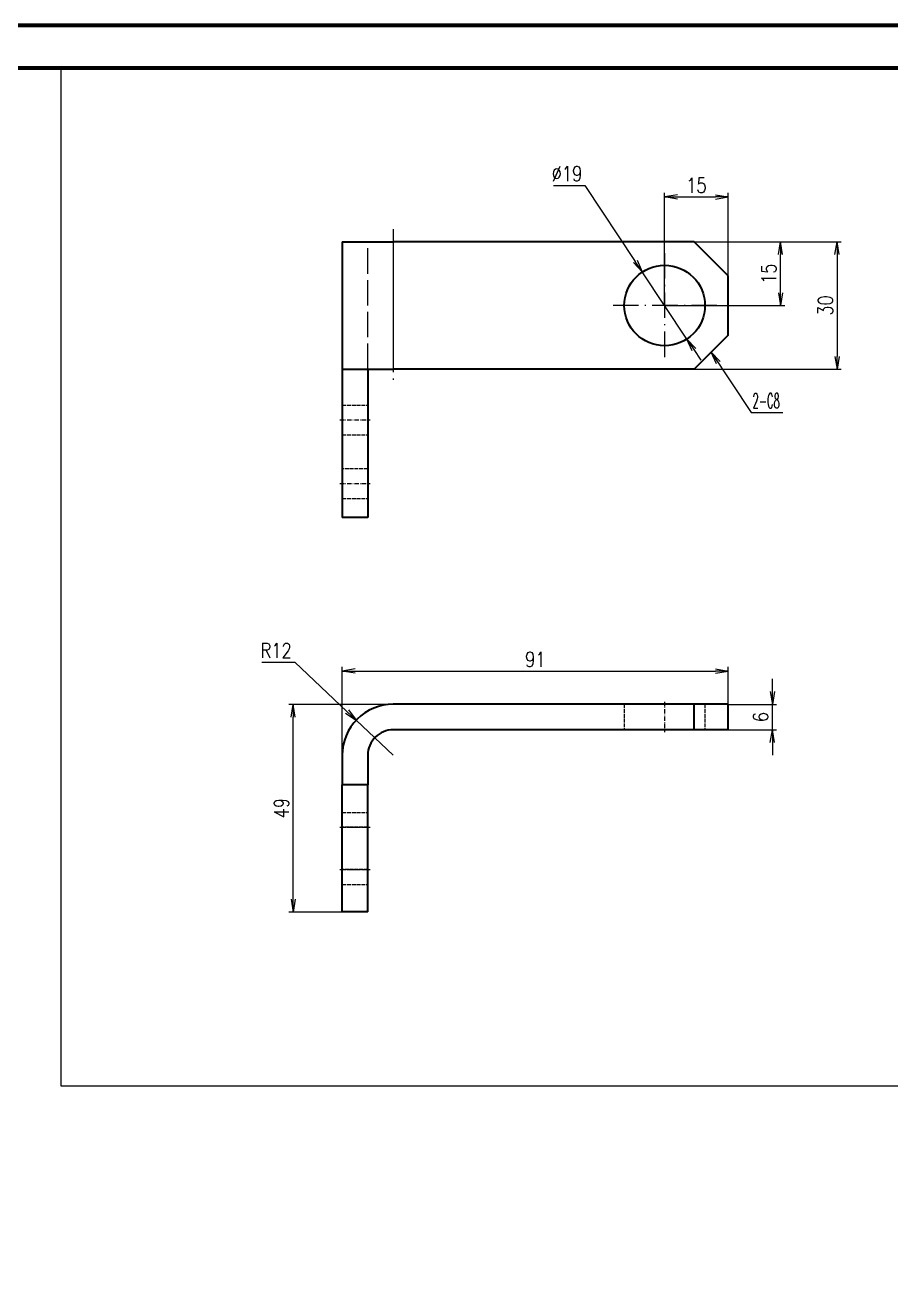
# Model space of a CAD drawing. Header units: millimetres. Extents: x 1333 to 104182, y -63985 to -5704.
# Drawn here: x 47007.8 to 47211.8, y -63689.2 to -63390.6 of the extents above; entities that cross this region are included whole.
import ezdxf
from ezdxf.enums import TextEntityAlignment as Align

# ---------------------------------------------------------------- set-up
doc = ezdxf.new("R2010")
doc.units = ezdxf.units.MM
doc.header["$LTSCALE"] = 0.5
doc.linetypes.add('DASHDOT', pattern=[18.5, 12, -3, 0.5, -3])
doc.linetypes.add('DASHED', pattern=[15, 12, -3])
for name, color, linetype in [('01', 7, 'Continuous'), ('08', 1, 'Continuous'), ('11', 3, 'Continuous'), ('4虚线层', 2, 'DASHED')]:
    doc.layers.add(name, color=color, linetype=linetype)
doc.styles.add('KAI', font='simplex.shx', dxfattribs={"width": 0.8, "bigfont": 'extfont.shx'})
doc.styles.get("Standard").update_dxf_attribs({"font": 'simplex.shx'})
doc.dimstyles.new('KAI', dxfattribs={"dimtxt": 3.5, "dimasz": 3, "dimexe": 1, "dimexo": 0, "dimgap": 1, "dimtad": 1, "dimtoh": 1, "dimdsep": 46, "dimtxsty": 'KAI', "dimblk1": 'OPEN', "dimblk2": 'OPEN', "dimsah": 1, "dimcen": 0, "dimclrd": 7, "dimclre": 7, "dimclrt": 140, "dimazin": 2, "dimtfac": 0.7, "dimtix": 1, "dimtmove": 0, "dimatfit": 3, "dimldrblk": 'OPEN', "dimfxl": 0, "dimtvp": 1, "dimtolj": 2, "dimarcsym": 0})
doc.dimstyles.new('KAI-1', dxfattribs={"dimtxt": 3.5, "dimasz": 3, "dimexe": 1, "dimexo": 0, "dimgap": 1, "dimtad": 1, "dimtoh": 1, "dimdsep": 46, "dimtxsty": 'KAI', "dimblk1": 'OPEN', "dimblk2": 'OPEN', "dimsah": 1, "dimcen": 0, "dimclrd": 1, "dimclre": 1, "dimclrt": 140, "dimaunit": 1, "dimazin": 2, "dimtfac": 0.7, "dimtmove": 0, "dimatfit": 3, "dimldrblk": 'OPEN', "dimfxl": 0, "dimtvp": 1, "dimtolj": 2, "dimarcsym": 0})

# ---------------------------------------------------------------- blocks, each defined once
blk = doc.blocks.new('_Open')
at = {"color": 0, "linetype": 'ByBlock', "lineweight": -2}
for p, q in [((-1, 0.167), (0, 0)), ((-1, -0.167), (0, 0)), ((0, 0), (-1, 0))]:
    blk.add_line(p, q, dxfattribs=at)
blk = doc.blocks.new('*D16')
at = {"layer": '01', "color": 7, "lineweight": -2, "transparency": 16777216}
for p, q in [((47094.5, -63550.8), (47069.9, -63550.8)), ((47070.9, -63596.8), (47070.9, -63553.8)), ((47082.5, -63599.8), (47069.9, -63599.8))]:
    blk.add_line(p, q, dxfattribs=at)
at = {"layer": 'Defpoints', "color": 0, "transparency": 16777216}
for p in [(47070.9, -63550.8), (47094.5, -63550.8), (47082.5, -63599.8)]:
    blk.add_point(p, dxfattribs=at)
at = {"layer": '01', "color": 7, "lineweight": -2, "transparency": 16777216, "xscale": 3, "yscale": 3, "zscale": 3}
for p, rotation in [((47070.9, -63550.8), 90), ((47070.9, -63599.8), 270)]:
    blk.add_blockref('_Open', p, dxfattribs=dict(at, rotation=rotation))
at = {"layer": '01', "color": 140, "transparency": 16777216, "insert": (47068.15, -63575.3), "char_height": 3.5, "attachment_point": 5, "rotation": 90, "style": 'KAI'}
blk.add_mtext('\\A2;49', dxfattribs=at)
blk = doc.blocks.new('*D17')
at = {"layer": '01', "color": 7, "lineweight": -2, "transparency": 16777216}
for p, q in [((47082.5, -63562.8), (47082.5, -63541.94)), ((47173.5, -63550.8), (47173.5, -63541.94)), ((47085.5, -63542.94), (47170.5, -63542.94))]:
    blk.add_line(p, q, dxfattribs=at)
at = {"layer": 'Defpoints', "color": 0, "transparency": 16777216}
for p in [(47173.5, -63542.94), (47173.5, -63550.8), (47082.5, -63562.8)]:
    blk.add_point(p, dxfattribs=at)
at = {"layer": '01', "color": 7, "lineweight": -2, "transparency": 16777216, "xscale": 3, "yscale": 3, "zscale": 3, "rotation": 180}
blk.add_blockref('_Open', (47082.5, -63542.94), dxfattribs=at)
at = {"layer": '01', "color": 7, "lineweight": -2, "transparency": 16777216, "xscale": 3, "yscale": 3, "zscale": 3}
blk.add_blockref('_Open', (47173.5, -63542.94), dxfattribs=at)
at = {"layer": '01', "color": 140, "transparency": 16777216, "insert": (47128, -63540.19), "char_height": 3.5, "attachment_point": 5, "style": 'KAI'}
blk.add_mtext('\\A2;91', dxfattribs=at)
blk = doc.blocks.new('*D18')
at = {"layer": '01', "color": 7, "lineweight": -2, "transparency": 16777216}
for p, q in [((47063.49, -63540.84), (47071.29, -63540.84)), ((47071.29, -63540.84), (47083.6, -63552.49)), ((47094.5, -63562.8), (47085.78, -63554.55))]:
    blk.add_line(p, q, dxfattribs=at)
at = {"layer": 'Defpoints', "color": 0, "transparency": 16777216}
for p in [(47085.78, -63554.55), (47094.5, -63562.8)]:
    blk.add_point(p, dxfattribs=at)
at = {"layer": '01', "color": 7, "lineweight": -2, "transparency": 16777216, "xscale": 3, "yscale": 3, "zscale": 3, "rotation": 316.5845961204724}
blk.add_blockref('_Open', (47085.78, -63554.55), dxfattribs=at)
at = {"layer": '01', "color": 140, "transparency": 16777216, "insert": (47066.89, -63538.09), "char_height": 3.5, "attachment_point": 5, "style": 'KAI'}
blk.add_mtext('\\A2;R12', dxfattribs=at)
blk = doc.blocks.new('*D19')
at = {"layer": '01', "color": 7, "lineweight": -2, "transparency": 16777216}
for p, q in [((47183.9, -63547.8), (47183.9, -63544.8)), ((47173.5, -63550.8), (47184.9, -63550.8)), ((47183.9, -63556.8), (47183.9, -63550.8)), ((47173.5, -63556.8), (47184.9, -63556.8)), ((47183.9, -63559.8), (47183.9, -63562.8))]:
    blk.add_line(p, q, dxfattribs=at)
at = {"layer": 'Defpoints', "color": 0, "transparency": 16777216}
for p in [(47173.5, -63550.8), (47183.9, -63550.8), (47173.5, -63556.8)]:
    blk.add_point(p, dxfattribs=at)
at = {"layer": '01', "color": 7, "lineweight": -2, "transparency": 16777216, "xscale": 3, "yscale": 3, "zscale": 3}
for p, rotation in [((47183.9, -63550.8), 270), ((47183.9, -63556.8), 90)]:
    blk.add_blockref('_Open', p, dxfattribs=dict(at, rotation=rotation))
at = {"layer": '01', "color": 140, "transparency": 16777216, "insert": (47181.15, -63553.8), "char_height": 3.5, "attachment_point": 5, "rotation": 90, "style": 'KAI'}
blk.add_mtext('\\A2;6', dxfattribs=at)
blk = doc.blocks.new('*D20')
at = {"layer": '01', "color": 7, "lineweight": -2, "transparency": 16777216}
for p, q in [((47165.5, -63441.69), (47186.83, -63441.69)), ((47185.83, -63453.69), (47185.83, -63444.69)), ((47158.5, -63456.69), (47186.83, -63456.69))]:
    blk.add_line(p, q, dxfattribs=at)
at = {"layer": 'Defpoints', "color": 0, "transparency": 16777216}
for p in [(47165.5, -63441.69), (47185.83, -63441.69), (47158.5, -63456.69)]:
    blk.add_point(p, dxfattribs=at)
at = {"layer": '01', "color": 7, "lineweight": -2, "transparency": 16777216, "xscale": 3, "yscale": 3, "zscale": 3}
for p, rotation in [((47185.83, -63441.69), 90), ((47185.83, -63456.69), 270)]:
    blk.add_blockref('_Open', p, dxfattribs=dict(at, rotation=rotation))
at = {"layer": '01', "color": 140, "transparency": 16777216, "insert": (47183.08, -63449.19), "char_height": 3.5, "attachment_point": 5, "rotation": 90, "style": 'KAI'}
blk.add_mtext('\\A2;15', dxfattribs=at)
blk = doc.blocks.new('*D21')
at = {"layer": '01', "color": 7, "lineweight": -2, "transparency": 16777216}
for p, q in [((47158.5, -63456.69), (47158.5, -63430.09)), ((47161.5, -63431.09), (47170.5, -63431.09)), ((47173.5, -63449.69), (47173.5, -63430.09))]:
    blk.add_line(p, q, dxfattribs=at)
at = {"layer": 'Defpoints', "color": 0, "transparency": 16777216}
for p in [(47173.5, -63431.09), (47173.5, -63449.69), (47158.5, -63456.69)]:
    blk.add_point(p, dxfattribs=at)
at = {"layer": '01', "color": 7, "lineweight": -2, "transparency": 16777216, "xscale": 3, "yscale": 3, "zscale": 3, "rotation": 180}
blk.add_blockref('_Open', (47158.5, -63431.09), dxfattribs=at)
at = {"layer": '01', "color": 7, "lineweight": -2, "transparency": 16777216, "xscale": 3, "yscale": 3, "zscale": 3}
blk.add_blockref('_Open', (47173.5, -63431.09), dxfattribs=at)
at = {"layer": '01', "color": 140, "transparency": 16777216, "insert": (47166, -63428.34), "char_height": 3.5, "attachment_point": 5, "style": 'KAI'}
blk.add_mtext('\\A2;15', dxfattribs=at)
blk = doc.blocks.new('*D22')
at = {"layer": '01', "color": 7, "lineweight": -2, "transparency": 16777216}
for p, q in [((47165.5, -63441.69), (47200.16, -63441.69)), ((47199.16, -63444.69), (47199.16, -63468.69)), ((47165.5, -63471.69), (47200.16, -63471.69))]:
    blk.add_line(p, q, dxfattribs=at)
at = {"layer": 'Defpoints', "color": 0, "transparency": 16777216}
for p in [(47165.5, -63441.69), (47165.5, -63471.69), (47199.16, -63471.69)]:
    blk.add_point(p, dxfattribs=at)
at = {"layer": '01', "color": 7, "lineweight": -2, "transparency": 16777216, "xscale": 3, "yscale": 3, "zscale": 3}
for p, rotation in [((47199.16, -63441.69), 90), ((47199.16, -63471.69), 270)]:
    blk.add_blockref('_Open', p, dxfattribs=dict(at, rotation=rotation))
at = {"layer": '01', "color": 140, "transparency": 16777216, "insert": (47196.41, -63456.69), "char_height": 3.5, "attachment_point": 5, "rotation": 90, "style": 'KAI'}
blk.add_mtext('\\A2;30', dxfattribs=at)
blk = doc.blocks.new('*D23')
at = {"layer": '01', "color": 7, "lineweight": -2, "transparency": 16777216}
for p, q in [((47132.27, -63428.34), (47139.67, -63428.34)), ((47139.67, -63428.34), (47151.58, -63446.28)), ((47163.75, -63464.61), (47153.24, -63448.78)), ((47165.41, -63467.11), (47167.07, -63469.61))]:
    blk.add_line(p, q, dxfattribs=at)
at = {"layer": 'Defpoints', "color": 0, "transparency": 16777216}
for p in [(47153.24, -63448.78), (47163.75, -63464.61)]:
    blk.add_point(p, dxfattribs=at)
at = {"layer": '01', "color": 7, "lineweight": -2, "transparency": 16777216, "xscale": 3, "yscale": 3, "zscale": 3}
for p, rotation in [((47153.24, -63448.78), 303.5765183646615), ((47163.75, -63464.61), 123.5765183646615)]:
    blk.add_blockref('_Open', p, dxfattribs=dict(at, rotation=rotation))
at = {"layer": '01', "color": 140, "transparency": 16777216, "insert": (47135.47, -63425.59), "char_height": 3.5, "attachment_point": 5, "style": 'KAI'}
blk.add_mtext('\\A2;∅19', dxfattribs=at)
blk = doc.blocks.new('7725')
at = {"color": 7, "lineweight": 70}
for p, q in [((52694.08, -13849.04), (54376.08, -13849.04)), ((52744.08, -13869.04), (54356.08, -13869.04))]:
    blk.add_line(p, q, dxfattribs=at)
at = {"color": 3}
blk.add_lwpolyline([(52694.08, -13849.04), (54376.08, -13849.04), (54376.08, -15037.04), (52694.08, -15037.04)], close=True, dxfattribs=at)
at = {"layer": '11'}
blk.add_lwpolyline([(52694.08, -13849.04), (54376.08, -13849.04), (54376.08, -15037.04), (52694.08, -15037.04)], close=True, dxfattribs=at)
blk = doc.blocks.new('A$C0C1E3B5D')
at = {"layer": '08', "color": 3}
blk.add_blockref('7725', (-52694.08, 15037.04), dxfattribs=at)

msp = doc.modelspace()

# ---------------------------------------------------------------- linework, layer by layer
at = {"color": 1, "linetype": 'DASHDOT', "lineweight": 13}
for p, q in [((47094.496, -63438.694), (47094.496, -63474.695)), ((47158.496, -63444.344), (47158.496, -63469.044)), ((47170.846, -63456.694), (47146.146, -63456.694))]:
    msp.add_line(p, q, dxfattribs=at)
at = {"color": 7, "lineweight": 35}
for p, q in [((47082.496, -63441.694), (47082.496, -63471.694)), ((47165.496, -63441.694), (47094.496, -63441.694)), ((47082.496, -63471.694), (47082.496, -63506.694)), ((47088.496, -63471.694), (47088.496, -63506.694)), ((47165.496, -63471.694), (47094.496, -63471.694)), ((47165.496, -63550.795), (47094.496, -63550.795)), ((47165.496, -63556.795), (47094.496, -63556.795)), ((47082.496, -63599.795), (47082.496, -63569.795)), ((47088.496, -63599.795), (47088.496, -63569.795))]:
    msp.add_line(p, q, dxfattribs=at)
at = {"color": 7, "lineweight": 35, "ltscale": 0.3}
for p, q in [((47082.496, -63441.694), (47094.496, -63441.694)), ((47082.496, -63471.694), (47094.496, -63471.694))]:
    msp.add_line(p, q, dxfattribs=at)
at = {"color": 2, "linetype": 'DASHED', "lineweight": 13}
for p, q in [((47088.496, -63471.694), (47088.496, -63441.694)), ((47094.496, -63441.694), (47094.496, -63471.694))]:
    msp.add_line(p, q, dxfattribs=at)
at = {"color": 7, "lineweight": 13}
msp.add_line((47094.496, -63441.694), (47094.496, -63471.694), dxfattribs=at)
at = {"color": 7, "lineweight": 35, "ltscale": 0.282843}
for p, q in [((47173.496, -63449.694), (47165.496, -63441.694)), ((47173.496, -63463.694), (47165.496, -63471.694))]:
    msp.add_line(p, q, dxfattribs=at)
at = {"color": 7, "lineweight": 35, "ltscale": 0.35}
msp.add_line((47173.496, -63463.694), (47173.496, -63449.694), dxfattribs=at)
at = {"color": 2, "linetype": 'DASHED', "lineweight": 13, "ltscale": 0.15}
for p, q in [((47082.496, -63480.194), (47088.496, -63480.194)), ((47082.496, -63487.194), (47088.496, -63487.194)), ((47088.496, -63495.194), (47082.496, -63495.194)), ((47082.496, -63502.194), (47088.496, -63502.194)), ((47148.996, -63550.795), (47148.996, -63556.795)), ((47165.496, -63556.795), (47165.496, -63550.795)), ((47167.996, -63550.795), (47167.996, -63556.795)), ((47082.496, -63576.295), (47088.496, -63576.295)), ((47082.496, -63576.295), (47088.496, -63576.295)), ((47088.496, -63579.795), (47082.496, -63579.795)), ((47082.496, -63579.795), (47088.496, -63579.795)), ((47082.496, -63579.795), (47088.496, -63579.795)), ((47082.496, -63579.795), (47088.496, -63579.795)), ((47088.496, -63589.795), (47082.496, -63589.795)), ((47082.496, -63589.795), (47088.496, -63589.795)), ((47082.496, -63589.795), (47088.496, -63589.795)), ((47082.496, -63589.795), (47088.496, -63589.795)), ((47082.496, -63593.295), (47088.496, -63593.295)), ((47082.496, -63593.295), (47088.496, -63593.295))]:
    msp.add_line(p, q, dxfattribs=at)
at = {"color": 1, "linetype": 'DASHDOT', "lineweight": 13, "ltscale": 0.18}
for p, q in [((47081.896, -63483.694), (47089.096, -63483.694)), ((47081.896, -63498.694), (47089.096, -63498.694)), ((47081.896, -63579.795), (47089.096, -63579.795)), ((47081.896, -63589.795), (47089.096, -63589.795))]:
    msp.add_line(p, q, dxfattribs=at)
at = {"color": 7, "lineweight": 35, "ltscale": 0.15}
for p, q in [((47088.496, -63506.694), (47082.496, -63506.694)), ((47165.496, -63556.795), (47165.496, -63550.795)), ((47173.496, -63556.795), (47173.496, -63550.795)), ((47088.496, -63569.795), (47082.496, -63569.795)), ((47088.496, -63599.795), (47082.496, -63599.795))]:
    msp.add_line(p, q, dxfattribs=at)
at = {"color": 1, "linetype": 'DASHDOT', "lineweight": 13, "ltscale": 0.180015}
msp.add_line((47158.496, -63550.195), (47158.496, -63557.396), dxfattribs=at)
at = {"color": 7, "lineweight": 35, "ltscale": 0.2}
for p, q in [((47173.496, -63550.795), (47165.496, -63550.795)), ((47173.496, -63556.795), (47165.496, -63556.795))]:
    msp.add_line(p, q, dxfattribs=at)
at = {"color": 7, "lineweight": 35, "ltscale": 0.175}
for p, q in [((47082.496, -63562.795), (47082.496, -63569.795)), ((47088.496, -63562.795), (47088.496, -63569.795))]:
    msp.add_line(p, q, dxfattribs=at)
at = {"color": 7, "lineweight": 35}
msp.add_circle((47158.496, -63456.694), 9.5, dxfattribs=at)
for radius in [12, 6]:
    msp.add_arc((47094.496, -63562.795), radius, 90, 180.00001, dxfattribs=at)
at = {"layer": '01', "color": 1}
for p, q in [((47016.161, -63400.579), (47016.161, -63640.799)), ((47016.161, -63640.799), (47401.775, -63640.799))]:
    msp.add_line(p, q, dxfattribs=at)

# ---------------------------------------------------------------- block references
at = {"layer": '4虚线层', "color": 3, "xscale": 0.5, "yscale": 0.5, "zscale": 0.5}
msp.add_blockref('A$C0C1E3B5D', (46710.775, -63984.579), dxfattribs=at)

# ---------------------------------------------------------------- texts
at = {"color": 3, "lineweight": 13, "width": 0.478517}
msp.add_text('2-C8', height=3.5, rotation=0.00001, dxfattribs=at).set_placement((47179.209, -63480.908), (47185.669, -63480.908), align=Align.FIT)

# ---------------------------------------------------------------- dimensions: what is measured, and where the dimension line sits
at = {"layer": '01', "color": 1}
dim = msp.add_diameter_dim_2p(p1=(47163.75, -63464.609), p2=(47153.242, -63448.779), dimstyle='KAI', dxfattribs=at)
dim.commit()
dim.dimension.update_dxf_attribs({"geometry": '*D23', "text_midpoint": (47135.471, -63428.335), "dimtype": 163})
for base, p1, p2, picture, middle in [((47173.496, -63431.095), (47158.496, -63456.694), (47173.496, -63449.694), '*D21', (47165.996, -63428.345)), ((47173.496, -63542.936), (47082.496, -63562.795), (47173.496, -63550.795), '*D17', (47127.996, -63540.186))]:
    dim = msp.add_linear_dim(base=base, p1=p1, p2=p2, dimstyle='KAI', dxfattribs=at)
    dim.commit()
    dim.dimension.update_dxf_attribs({"geometry": picture, "text_midpoint": middle})
for base, p1, p2, picture, middle in [((47185.828, -63441.694), (47158.496, -63456.694), (47165.496, -63441.694), '*D20', (47183.078, -63449.194)), ((47199.156, -63471.694), (47165.496, -63441.694), (47165.496, -63471.694), '*D22', (47196.406, -63456.694)), ((47183.905, -63550.795), (47173.496, -63556.795), (47173.496, -63550.795), '*D19', (47181.155, -63553.795)), ((47070.896, -63550.795), (47082.496, -63599.795), (47094.496, -63550.795), '*D16', (47068.146, -63575.295))]:
    dim = msp.add_linear_dim(base=base, p1=p1, p2=p2, angle=90, dimstyle='KAI', dxfattribs=at)
    dim.commit()
    dim.dimension.update_dxf_attribs({"geometry": picture, "text_midpoint": middle})
dim = msp.add_radius_dim(center=(47094.496, -63562.795), mpoint=(47085.779, -63554.548), dimstyle='KAI', dxfattribs=at)
dim.commit()
dim.dimension.update_dxf_attribs({"geometry": '*D18', "text_midpoint": (47066.892, -63540.841), "dimtype": 164})

# ---------------------------------------------------------------- leaders
at = {"layer": '01', "color": 3}
msp.add_leader([(47169.496, -63467.694), (47178.905, -63481.929), (47186.41, -63481.929)], dimstyle='KAI-1', override={"dimgap": 1, "dimtad": 0}, dxfattribs=at)

doc.saveas('drawing.dxf')
